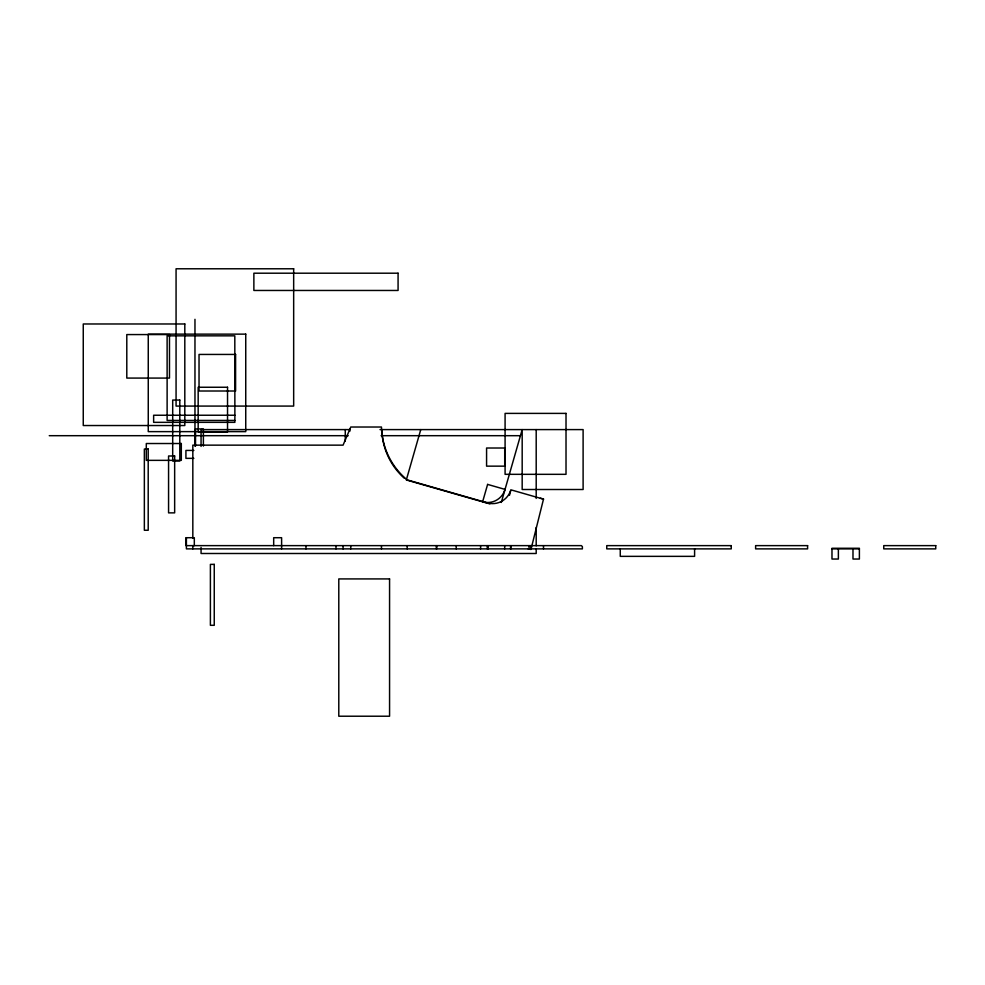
<?xml version="1.0" encoding="UTF-8"?>
<svg xmlns="http://www.w3.org/2000/svg" width="985" height="985" viewBox="0 0 985 985"><rect width="100%" height="100%" fill="white"/><g stroke="black" fill="none" stroke-linecap="round" stroke-linejoin="round"><path stroke-width="1.48" d="M487.279 548.879L487.292 545.616M509.516 495.258L510.636 490.813M420.767 429.595L406.325 479.954L489.877 503.901M501.291 502.461L522.185 429.595L522.173 489.508L583.108 489.508L583.108 429.595L380.001 429.595M234.886 415.239L153.635 415.239L153.635 422.343L234.886 422.343L234.812 335.836L167.118 335.836L167.118 420.435L234.812 420.435M350.18 429.595L201.063 429.595L201.063 446.414M49.25 435.69L348.222 435.69M381.096 435.69L520.425 435.69M193.848 450.428L185.919 450.428L185.919 458.345L193.848 458.345M186.399 545.628L581.384 545.628L582.381 546.638L582.381 548.879L186.399 548.879L186.399 537.712M831.98 548.879L859.388 548.879M540.383 498.225L543.535 499.013L530.952 549.458L527.8 548.67M543.498 499.173L510.833 489.804L510.587 490.69A19.035 19.035 0 0 1 488.178 503.113L407.187 479.892A70.822 70.822 0 0 1 381.466 427.022L350.771 427.022L343.075 445.146L192.826 445.146L192.826 538.204M852.985 548.879L852.985 559.037L859.388 559.037L859.388 548.276L831.98 548.276L831.98 559.037L838.37 559.037L838.37 548.879M694.597 548.879L694.597 556.353L620.267 556.353L620.267 548.879M543.498 545.628L543.498 548.879M536.197 429.595L536.197 498.422M536.197 527.492L536.197 545.85M536.197 548.904L536.197 553.496L201.063 553.496L201.063 547.401M531.1 545.628L531.1 548.879M529.068 545.628L529.068 548.879M510.833 545.628L510.833 548.879M510.587 545.628L510.587 548.879M504.689 545.628L504.689 548.879M488.178 545.628L488.178 548.879M480.606 545.628L480.606 548.879M456.227 545.628L456.227 548.879M436.737 545.628L436.737 548.879M436.33 545.628L436.33 548.879M407.187 545.628L407.187 548.879M381.466 545.628L381.466 548.879M350.771 545.628L350.771 548.879M349.786 429.152L349.786 431.319M345.267 429.595L345.267 441.108M343.1 545.616L343.063 548.904M335.996 545.628L335.996 548.879M305.978 545.628L305.978 548.879M281.611 548.879L281.611 537.712L273.682 537.712L273.682 545.628M203.39 446.082L203.39 428.931L195.523 428.931L195.523 446.082M194.968 319.312L194.968 446.217M194.316 545.628L194.316 537.712L185.919 537.712L185.919 545.628M192.826 545.628L192.826 548.879M404.33 478.242A67.448 67.448 0 0 1 381.835 429.595M487.612 484.398L482.613 501.821A18.136 18.136 0 0 0 505.034 489.397L487.612 484.398M293.665 268.782L176.069 268.782L176.069 406.079L293.665 406.079L293.665 268.782M398.075 273.202L253.871 273.202L253.871 290.464L398.075 290.464L398.075 273.202M184.811 323.979L83.257 323.979L83.257 425.532L184.811 425.532L184.811 323.979M245.745 334.137L148.255 334.137L148.255 431.627L245.745 431.627L245.745 334.137M169.482 334.568L126.794 334.568L126.794 378.08L169.482 378.08L169.482 334.568M235.587 354.44L199.032 354.44L199.032 391.008L235.587 391.008L235.587 354.44M227.535 387.253L198.17 387.253L198.17 431.959L227.535 431.959L227.535 387.253M179.799 400.058L172.695 400.058L172.695 460.992L179.799 460.992L179.799 400.058M566.018 413.392L505.083 413.392L505.083 474.327L566.018 474.327L566.018 413.392M181.314 443.521L146.297 443.521L146.297 460.352L181.314 460.352L181.314 443.521M504.714 448.015L486.578 448.015L486.578 466.151L504.714 466.151L504.714 448.015M148.206 449.025L144.352 449.025L144.352 530.262L148.206 530.262L148.206 449.025M174.653 455.993L168.57 455.993L168.57 512.865L174.653 512.865L174.653 455.993M731.239 545.628L606.76 545.628L606.76 548.879L731.239 548.879L731.239 545.628M807.601 545.628L755.618 545.628L755.618 548.879L807.601 548.879L807.601 545.628M935.75 545.628L883.754 545.628L883.754 548.879L935.75 548.879L935.75 545.628M214.25 564.368L210.396 564.368L210.396 625.303L214.25 625.303L214.25 564.368M389.567 578.921L338.791 578.921L338.791 716.218L389.567 716.218L389.567 578.921"/></g></svg>
